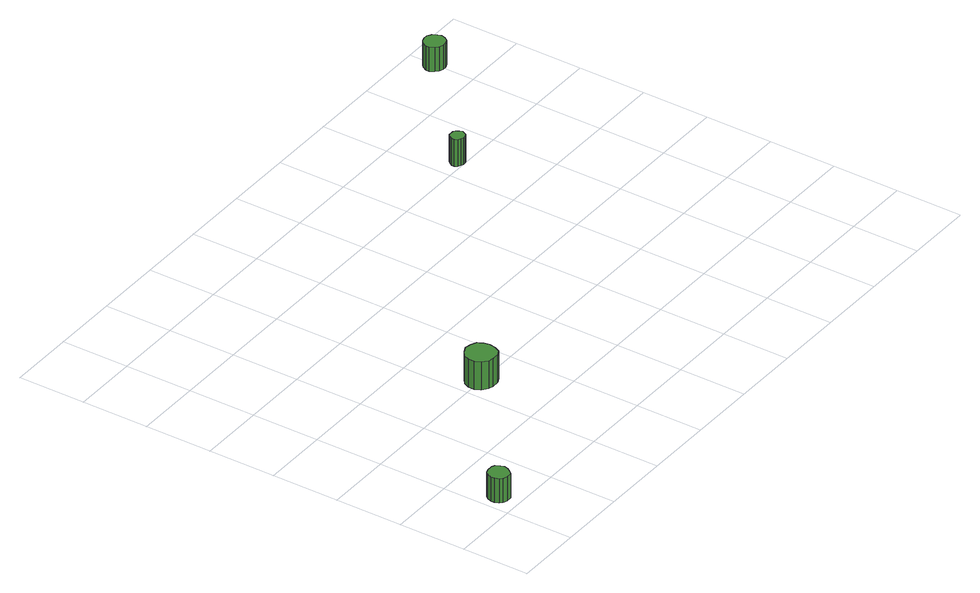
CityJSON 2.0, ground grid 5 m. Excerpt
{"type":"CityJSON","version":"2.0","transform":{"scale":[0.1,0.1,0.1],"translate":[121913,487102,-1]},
"CityObjects":{
"tree1":{"type":"SolitaryVegetationObject","attributes":{"function":"something"},"geometry":[{"type":"MultiSurface","lod":"1","boundaries":[[[0,1,2,3,4,5,6,7,8,9,10,11,12,13,14]],[[15,16,17,18,19,20,21,22,23,24,25,26,27,28,29]],[[0,29,28,1]],[[1,28,27,2]],[[2,27,26,3]],[[3,26,25,4]],[[4,25,24,5]],[[5,24,23,6]],[[6,23,22,7]],[[7,22,21,8]],[[8,21,20,9]],[[9,20,19,10]],[[10,19,18,11]],[[11,18,17,12]],[[12,17,16,13]],[[13,16,15,14]],[[14,15,29,0]]]}]},
"tree2":{"type":"SolitaryVegetationObject","attributes":{"function":"something"},"geometry":[{"type":"MultiSurface","lod":"1","boundaries":[[[30,31,32,33,34,35,36,37,38,39,40,41,42,43,44]],[[45,46,47,48,49,50,51,52,53,54,55,56,57,58,59]],[[30,59,58,31]],[[31,58,57,32]],[[32,57,56,33]],[[33,56,55,34]],[[34,55,54,35]],[[35,54,53,36]],[[36,53,52,37]],[[37,52,51,38]],[[38,51,50,39]],[[39,50,49,40]],[[40,49,48,41]],[[41,48,47,42]],[[42,47,46,43]],[[43,46,45,44]],[[44,45,59,30]]]}]},
"tree3":{"type":"SolitaryVegetationObject","attributes":{"function":"something"}},
"tree4":{"type":"SolitaryVegetationObject","attributes":{"function":"something"},"geometry":[{"type":"MultiSurface","lod":"1","boundaries":[[[60,61,62,63,64,65,66,67,68,69,70,71,72,73,74]],[[75,76,77,78,79,80,81,82,83,84,85,86,87,88,89]],[[60,89,88,61]],[[61,88,87,62]],[[62,87,86,63]],[[63,86,85,64]],[[64,85,84,65]],[[65,84,83,66]],[[66,83,82,67]],[[67,82,81,68]],[[68,81,80,69]],[[69,80,79,70]],[[70,79,78,71]],[[71,78,77,72]],[[72,77,76,73]],[[73,76,75,74]],[[74,75,89,60]]]}]},
"tree5":{"type":"SolitaryVegetationObject","attributes":{"function":"something"},"geometry":[{"type":"MultiSurface","lod":"1","boundaries":[[[90,91,92,93,94,95,96,97,98,99,100,101,102,103,104]],[[105,106,107,108,109,110,111,112,113,114,115,116,117,118,119]],[[90,119,118,91]],[[91,118,117,92]],[[92,117,116,93]],[[93,116,115,94]],[[94,115,114,95]],[[95,114,113,96]],[[96,113,112,97]],[[97,112,111,98]],[[98,111,110,99]],[[99,110,109,100]],[[100,109,108,101]],[[101,108,107,102]],[[102,107,106,103]],[[103,106,105,104]],[[104,105,119,90]]]}]},
"tree6":{"type":"SolitaryVegetationObject","attributes":{"function":"something"}}
},
"vertices":[
[21,16,25],[20,19,25],[18,22,25],[16,23,25],[12,23,25],[9,22,25],[7,20,25],[6,17,25],[6,14,25],[7,11,25],[9,9,25],[12,8,25],[16,8,25],[18,10,25],[20,13,25],[20,13,6],[18,10,6],[16,8,6],[12,8,6],[9,9,6],[7,11,6],[6,14,6],[6,17,6],[7,20,6],[9,22,6],[12,23,6],[16,23,6],[18,22,6],[20,19,6],[21,16,6],
[128,101,28],[127,105,28],[125,109,28],[121,111,28],[116,112,28],[112,110,28],[108,107,28],[106,103,28],[106,98,28],[108,94,28],[112,91,28],[116,90,28],[121,90,28],[125,92,28],[127,96,28],[127,96,6],[125,92,6],[121,90,6],[116,90,6],[112,91,6],[108,94,6],[106,98,6],[106,103,6],[108,107,6],[112,110,6],[116,112,6],[121,111,6],[125,109,6],[127,105,6],[128,101,6],
[322,255,27],[321,257,27],[320,259,27],[318,260,27],[316,260,27],[314,260,27],[312,258,27],[311,256,27],[311,254,27],[312,252,27],[314,251,27],[316,250,27],[318,250,27],[320,251,27],[321,253,27],[321,253,6],[320,251,6],[318,250,6],[316,250,6],[314,251,6],[312,252,6],[311,254,6],[311,256,6],[312,258,6],[314,260,6],[316,260,6],[318,260,6],[320,259,6],[321,257,6],[322,255,6],
[408,330,25],[407,333,25],[405,336,25],[402,338,25],[399,338,25],[396,337,25],[394,335,25],[392,332,25],[392,329,25],[394,326,25],[396,324,25],[399,323,25],[402,323,25],[405,324,25],[407,327,25],[407,327,6],[405,324,6],[402,323,6],[399,323,6],[396,324,6],[394,326,6],[392,329,6],[392,332,6],[394,335,6],[396,337,6],[399,338,6],[402,338,6],[405,336,6],[407,333,6],[408,330,6]
]}
